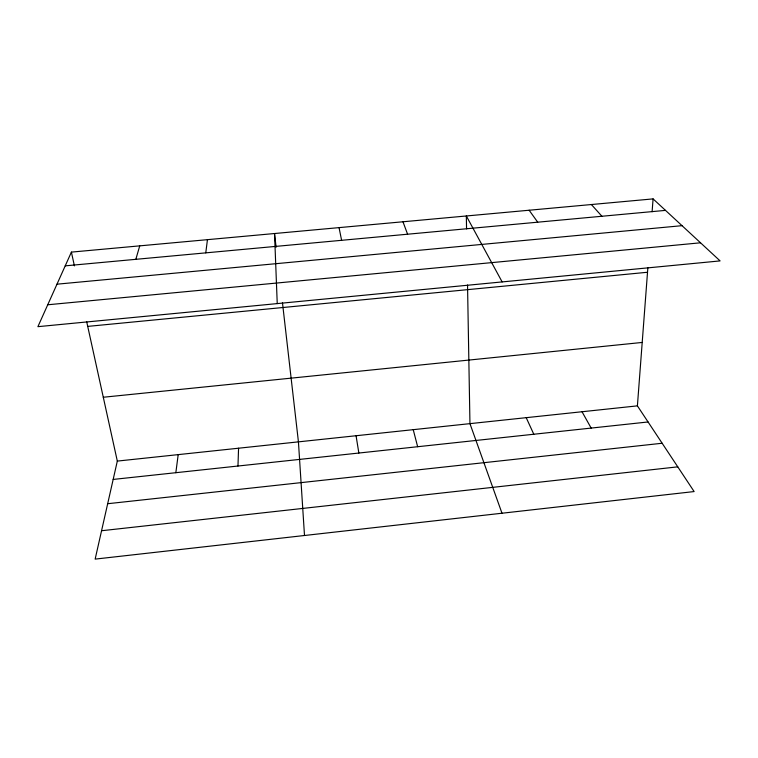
<?xml version="1.0" encoding="UTF-8"?>
<svg xmlns="http://www.w3.org/2000/svg" width="758" height="758" viewBox="0 0 758 758"><rect width="100%" height="100%" fill="white"/><g stroke="black" fill="none" stroke-linecap="round" stroke-linejoin="round"><path stroke-width="1.14" d="M237.974 466.028L238.562 448.215M86.715 321.847L117.319 461.091L95.148 559.11L694.129 491.563L637.402 405.862L647.872 267.612M652.107 211.728L653.083 198.89L71.394 252.111L37.9 326.67L720.1 260.904L653.083 198.89M205.769 252.859L207.446 239.661M175.837 472.708L178.196 454.629M135.834 259.321L139.737 245.857M101.572 530.733L677.766 466.843M107.683 503.719L662.151 443.25M113.169 479.435L648.062 421.969M117.319 461.091L637.402 405.862M103.287 397.249L642.206 342.445M87.72 326.395L647.521 272.255M47.726 304.782L700.534 242.797M56.983 284.184L682.029 225.676M65.216 265.85L665.505 210.383M591.382 204.527L601.909 216.257M529.131 210.231L537.725 222.189M582.021 411.746L591.164 428.09M502.137 281.91L466.331 215.973L466.558 228.878M526.204 417.667L533.803 434.249M402.972 221.772L407.586 234.213M501.995 513.232L469.951 423.646L467.534 284.989M413.233 429.672L417.649 446.727M71.394 252.111L74.417 265.878M339.034 227.618L341.612 240.305M356.061 435.736L358.856 453.047M276.101 247.231L274.529 233.521L277.239 303.598M282.478 302.83L298.434 441.857L304.498 535.499"/></g></svg>
